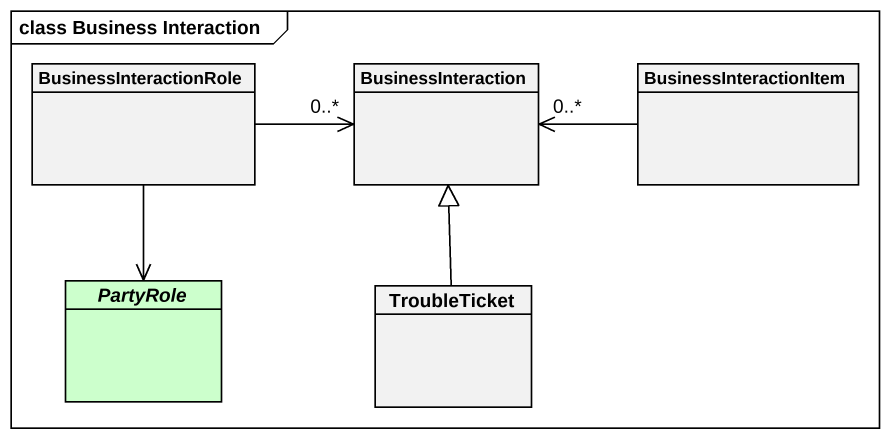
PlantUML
@startuml
mainframe class Business Interaction
hide circle
hide empty members
class BusinessInteractionRole
class BusinessInteraction
class BusinessInteractionItem
abstract class PartyRole #CCFFCC
class TroubleTicket
BusinessInteractionRole -right-> "0..*" BusinessInteraction
BusinessInteractionRole --> PartyRole
BusinessInteractionItem -left-> "0..*" BusinessInteraction
TroubleTicket -up-|> BusinessInteraction
@enduml
